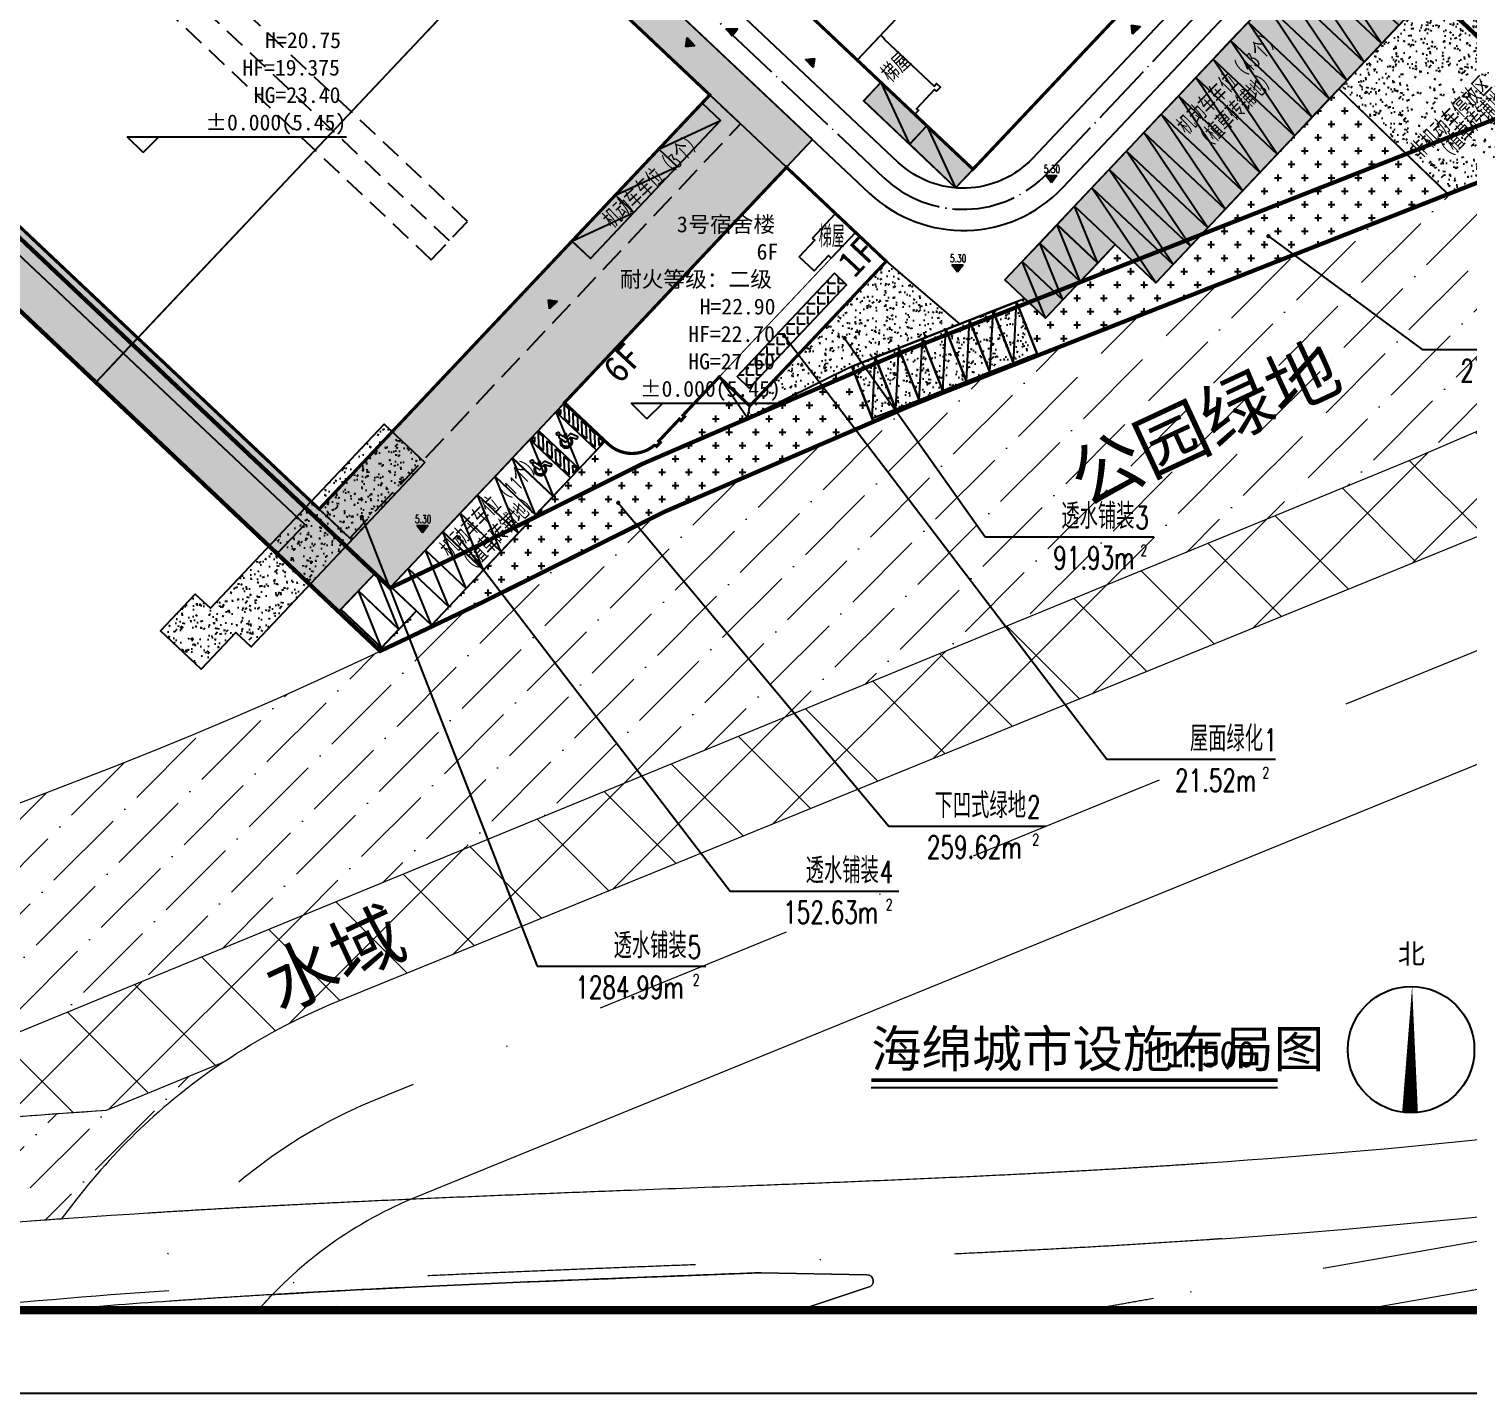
# Model space of a CAD drawing. Header units: millimetres. Extents: x 684779 to 686470, y 2544898 to 2545979.
# Drawn here: x 685313.5 to 685450.1, y 2545150.1 to 2545279.5 of the extents above; entities that cross this region are included whole.
import ezdxf

# ---------------------------------------------------------------- set-up
doc = ezdxf.new("R2010")
doc.units = ezdxf.units.MM
for name, pattern in [('$0$HIDDEN', [0.375, 0.25, -0.125]), ('DASH', [0.35, 0.25, -0.1]), ('DASHDOT', [25.4, 12.7, -6.35, 0, -6.35]), ('DASHED', [0.75, 0.5, -0.25]), ('DOTE', [2.42, 2, -0.2, 0.02, -0.2])]:
    doc.linetypes.add(name, pattern=pattern)
for name, color, linetype in [('00用地界线', 1, 'Continuous'), ('1绿地填充', 116, 'Continuous'), ('9', 9, 'Continuous'), ('A-DIM-SYMB', 3, 'Continuous'), ('DIM_ELEV', 3, 'Continuous'), ('DIM_LEAD', 3, 'Continuous'), ('DIM_SYMB', 3, 'Continuous'), ('k-绿地填充', 118, 'Continuous'), ('PLAN_道路', 40, 'Continuous'), ('PLAN_附属建筑', 160, 'Continuous'), ('PUB_DIM', 3, 'Continuous'), ('PUB_TEXT', 7, 'Continuous'), ('PUB_TITLE', 4, 'Continuous'), ('T1-图例$0$A-Car-Stnd', 155, 'Continuous'), ('T1-图例$0$A-Stnd', 7, 'Continuous'), ('建筑', 4, 'Continuous'), ('建筑物', 4, 'Continuous'), ('车位', 8, 'Continuous'), ('道路中心线', 1, 'DOTE')]:
    doc.layers.add(name, color=color, linetype=linetype)
for name, color, linetype, lineweight in [('JT-道路中线', 7, 'DASHDOT', 5), ('JT-道路名称-BZ', 7, 'Continuous', 5), ('JT-道路红线', 7, 'Continuous', 5), ('YD-G1-TC', 90, 'Continuous', 5)]:
    doc.layers.add(name, color=color, linetype=linetype, lineweight=lineweight)
doc.layers.add('YD-E1-TC', color=141, linetype='Continuous', lineweight=5, true_color=0xb3ecff)
doc.styles.add('_TCH_DIM', font='SIMPLEX', dxfattribs={"bigfont": 'GBCBIG'})
doc.styles.get("Standard").update_dxf_attribs({"font": ''})
doc.styles.add('图框', font='')
doc.styles.add('天正', font='simplex8.shx', dxfattribs={"width": 0.8, "bigfont": 'hztxt.shx'})
doc.styles.add('宋体', font='')
doc.styles.get('Standard').set_extended_font_data('SimSun')
doc.styles.get('图框').set_extended_font_data('SimSun')
doc.styles.get('宋体').set_extended_font_data('SimSun')
pattern_1 = [(50, (0, 0), (2.186216028, -0.1912690265), [0.2286, -2.5146]), (355, (0, 0), (-0.4229139117, 2.2926797146), [0.18288, -2.01168]), (100.451, (0.1822, -0.016), (1.76331002, 2.1014002538), [0.19428, -2.13708]), (46.1842, (0, 0.6096), (3.2529484907, -0.5045079352), [0.3429, -3.7719]), (96.6356, (0.271, 0.5676), (2.8488508136, 2.9691066707), [0.29142, -3.20562]), (351.184, (0, 0.6096), (2.8488552698, 2.9691014143), [0.27432, -3.01752]), (21, (0.3048, 0.4572), (1.819378558, -1.2271862222), [0.2286, -2.5146]), (326, (0.3048, 0.4572), (0.7416243402, 2.2102555935), [0.18288, -2.01168]), (71.4514, (0.4564, 0.355), (2.5609978892, 0.9830742926), [0.19428, -2.13708]), (37.5, (0, 0), (0.037063239, 1.01466046648), [0, -1.987296, 0, -2.04216, 0, -2.0193]), (7.5, (0, 0), (0.80183595012, 1.2021668978), [0, -1.164336, 0, -1.941576, 0, -0.76962]), (327.5, (-0.6797, 0), (1.627087142, -0.0687449279), [0, -0.762, 0, -2.37744, 0, -3.15468]), (317.5, (-0.9845, 0), (1.7775501766, 0.3051178924), [0, -0.9906, 0, -1.578864, 0, -2.24028])]
pattern_2 = [(0, (0, 0), (1.27, 1.27), [0.635, -1.905]), (90, (0.3175, -0.3175), (-1.27, 1.27), [0.635, -1.905])]

# ---------------------------------------------------------------- blocks, each defined once
blk = doc.blocks.new('JHRTYJF')
at = {"layer": '车位'}
blk.add_lwpolyline([(696832.77, 2573175.73), (696826.79, 2573175.8), (696826.81, 2573178.19), (696832.8, 2573178.12)], close=True, dxfattribs=at)
blk.add_lwpolyline([(696826.81, 2573178.19), (696832.77, 2573175.73)], dxfattribs=at)
blk = doc.blocks.new('111111')
at = {"layer": 'A-DIM-SYMB'}
h = blk.add_hatch(color=256, dxfattribs=at)
h.dxf.hatch_style = 1
h.paths.add_polyline_path([(691370.38, 2579484.49), (691370.93, 2579485.22), (691369.82, 2579485.22)])
for p, q in [((691369.82, 2579485.22), (691370.93, 2579485.22)), ((691370.38, 2579484.49), (691369.82, 2579485.22)), ((691370.93, 2579485.22), (691370.38, 2579484.49))]:
    blk.add_line(p, q, dxfattribs=at)
blk = doc.blocks.new('图框')
at = {"layer": 'PUB_TITLE', "color": 14}
blk.add_lwpolyline([(-2490, -114031), (123660, -114031), (123660, -24931), (-2490, -24931)], close=True, dxfattribs=at)
at = {"layer": 'PUB_TITLE', "color": 14, "const_width": 236}
blk.add_lwpolyline([(3409, -111671), (121299, -111671), (121299, -27291), (3409, -27291)], close=True, dxfattribs=at)
blk = doc.blocks.new('T1-图例$0$A$C6C161DE2')
at = {"layer": 'T1-图例$0$A-Car-Stnd'}
for points in [[(0, 5300), (0, 0), (2400, 0), (2400, 5300)], [(3600, 0), (2400, 0), (2400, 5300), (3600, 5300)], [(3450, 4033), (3450, 3472), (2550, 2572), (2550, 3133)], [(3450, 2911), (3450, 2350), (2550, 1450), (2550, 2011)]]:
    blk.add_lwpolyline(points, close=True, dxfattribs=at)
at = {"layer": 'T1-图例$0$A-Car-Stnd', "color": 1}
blk.add_lwpolyline([(2400, 5300), (0, 0)], dxfattribs=at)
at = {"layer": 'T1-图例$0$A-Car-Stnd'}
for points in [[(2550, 4817), (2550, 5150), (2883, 5150)], [(3444, 5150), (3450, 5150), (3450, 4595), (2550, 3695), (2550, 4256), (3444, 5150)], [(2883, 5150), (2550, 4817), (2550, 5150), (2883, 5150)], [(3450, 5107), (3450, 4636)], [(2550, 2793), (2550, 3133)], [(3450, 4033), (3450, 3693)], [(3450, 1227), (2550, 327), (2550, 888), (3450, 1788), (3450, 1227)], [(3450, 666), (3450, 150), (2934, 150), (3450, 666)]]:
    blk.add_lwpolyline(points, dxfattribs=at)
at = {"layer": 'T1-图例$0$A-Car-Stnd', "color": 1}
for points in [[(572, 2693), (609, 2827), (679, 2931), (752, 3001), (853, 3056), (827, 3173), (685, 3112), (563, 2987), (487, 2874), (444, 2691), (444, 2534), (496, 2376), (569, 2260), (700, 2135), (868, 2054), (1124, 2042), (1356, 2129), (1456, 2243), (1532, 2330), (1581, 2443), (1599, 2553), (1610, 2620), (1480, 2617), (1471, 2519), (1442, 2440), (1389, 2350), (1320, 2272), (1201, 2205), (1073, 2170), (932, 2182), (795, 2240), (714, 2292), (641, 2379), (589, 2473), (569, 2580)], [(971, 2668), (1029, 2644), (1637, 2644), (1912, 2124), (1953, 2086), (2011, 2080), (2084, 2115), (2113, 2164), (2110, 2225), (1889, 2812), (1854, 2861), (1819, 2882), (1242, 2879), (1218, 3060), (1535, 3066), (1570, 3109), (1555, 3156), (1544, 3176), (1532, 3197), (1186, 3197), (1137, 3430), (1102, 3482), (1041, 3520), (980, 3523), (892, 3497), (846, 3450), (834, 3415), (834, 3354), (945, 2711)]]:
    blk.add_lwpolyline(points, close=True, dxfattribs=at)
blk.add_circle((1038, 3709), 158, dxfattribs=at)
blk = doc.blocks.new('43TGTRHFD')
at = {"layer": '车位'}
blk.add_lwpolyline([(685418.35, 2545245.02), (685420.75, 2545245.02), (685420.75, 2545239.72), (685418.35, 2545239.72)], close=True, dxfattribs=at)
blk.add_lwpolyline([(685418.35, 2545239.72), (685420.75, 2545245.02)], dxfattribs=at)
blk = doc.blocks.new('45TGHHSAAAA')
at = {"layer": '车位'}
blk.add_lwpolyline([(685411.33, 2545247.39), (685413.73, 2545247.39), (685413.73, 2545236.79), (685411.33, 2545236.79)], close=True, dxfattribs=at)
blk.add_lwpolyline([(685411.33, 2545236.79), (685413.73, 2545247.39)], dxfattribs=at)

msp = doc.modelspace()

# ---------------------------------------------------------------- hatches: boundary and pattern name
at = {"linetype": 'Continuous'}
h = msp.add_hatch(dxfattribs=at)
h.set_pattern_fill('CROSS', color=3, scale=0.8)
h.set_pattern_definition(pattern_2)
edge = h.paths.add_edge_path()
edge.add_line((685339.698, 2545232.531), (685268.405, 2545299.772))
edge.add_line((685268.405, 2545299.772), (685312.656, 2545346.69))
edge.add_line((685312.656, 2545346.69), (685313.975, 2545345.436))
edge.add_line((685313.975, 2545345.436), (685347.056, 2545380.235))
edge.add_line((685347.056, 2545380.235), (685349.244, 2545378.171))
edge.add_arc((685350.617, 2545379.626), 2, 226.67571, 316.44979)
edge.add_line((685352.066, 2545378.248), (685352.505, 2545378.712))
edge.add_line((685352.505, 2545378.712), (685346.228, 2545384.444))
edge.add_line((685346.228, 2545384.444), (685345.141, 2545385.477))
edge.add_line((685345.141, 2545385.477), (685263.246, 2545299.329))
edge.add_line((685263.246, 2545299.329), (685266.814, 2545296.149))
edge.add_line((685266.814, 2545296.149), (685337.085, 2545229.761))
edge.add_line((685337.085, 2545229.761), (685337.302, 2545229.991))
edge.add_line((685337.302, 2545229.991), (685339.698, 2545232.531))
h = msp.add_hatch(dxfattribs=at)
h.set_pattern_fill('AR-CONC', color=2, scale=1.2)
h.set_pattern_definition(pattern_1)
edge = h.paths.add_edge_path()
edge.add_line((685306.828, 2545340.511), (685312.656, 2545346.69))
edge.add_line((685312.656, 2545346.69), (685315.579, 2545343.911))
edge.add_line((685315.579, 2545343.911), (685315.715, 2545343.782))
edge.add_line((685315.715, 2545343.782), (685348.786, 2545378.571))
edge.add_line((685348.786, 2545378.571), (685348.801, 2545378.589))
edge.add_line((685348.801, 2545378.589), (685348.848, 2545378.544))
edge.add_line((685348.848, 2545378.544), (685348.832, 2545378.527))
edge.add_line((685348.832, 2545378.527), (685343.245, 2545372.65))
edge.add_line((685343.245, 2545372.65), (685321.456, 2545349.548))
edge.add_arc((685330.913, 2545340.629), 13, 136.67462, 226.67571)
edge.add_line((685321.994, 2545331.171), (685387.874, 2545269.036))
edge.add_line((685387.874, 2545269.036), (685385.396, 2545266.409))
edge.add_line((685385.396, 2545266.409), (685378.121, 2545273.27))
edge.add_line((685378.121, 2545273.27), (685371.434, 2545279.577))
edge.add_line((685371.434, 2545279.577), (685373.081, 2545281.323))
edge.add_line((685373.081, 2545281.323), (685320.702, 2545330.724))
edge.add_line((685320.702, 2545330.724), (685319.058, 2545328.977))
edge.add_line((685319.058, 2545328.977), (685309.738, 2545337.766))
edge.add_line((685309.738, 2545337.766), (685272.687, 2545298.482))
edge.add_line((685272.687, 2545298.482), (685341.07, 2545233.986))
edge.add_line((685341.07, 2545233.986), (685365.05, 2545259.411))
edge.add_line((685365.05, 2545259.411), (685377.4, 2545272.506))
edge.add_line((685377.4, 2545272.506), (685378.121, 2545273.27))
edge.add_line((685378.121, 2545273.27), (685385.396, 2545266.409))
edge.add_line((685385.396, 2545266.409), (685364.332, 2545244.076))
edge.add_line((685364.332, 2545244.076), (685347.865, 2545226.616))
edge.add_line((685347.865, 2545226.616), (685346.432, 2545227.974))
edge.add_line((685346.432, 2545227.974), (685343.135, 2545224.485))
edge.add_line((685343.135, 2545224.485), (685342.916, 2545224.252))
edge.add_line((685342.916, 2545224.252), (685337.085, 2545229.761))
edge.add_line((685337.085, 2545229.761), (685339.698, 2545232.531))
edge.add_line((685339.698, 2545232.531), (685268.405, 2545299.772))
edge.add_line((685268.405, 2545299.772), (685269.788, 2545301.238))
edge.add_line((685269.788, 2545301.238), (685306.828, 2545340.511))
h = msp.add_hatch(dxfattribs=at)
h.set_pattern_fill('AR-CONC', color=2, scale=1.2)
h.set_pattern_definition(pattern_1)
h.paths.add_polyline_path([(685401.44, 2545264.473), (685392.711, 2545272.707), (685394.357, 2545274.453), (685403.087, 2545266.219)])
h.paths.add_polyline_path([(685383.981, 2545280.94), (685385.627, 2545282.686), (685324.519, 2545340.321), (685322.872, 2545338.575)])
h.paths.add_polyline_path([(685371.434, 2545279.577), (685373.081, 2545281.323), (685320.702, 2545330.724), (685319.056, 2545328.978)])
h = msp.add_hatch(dxfattribs=at)
h.set_pattern_fill('AR-CONC', color=2, scale=1.2)
h.set_pattern_definition([(50, (0, 0), (2.186216028, -0.1912690265), [0.2286, -2.5146]), (355, (0, 0), (-0.4229139117, 2.2926797146), [0.18288, -2.01168]), (100.451, (0.1822, -0.016), (1.76331002, 2.1014002538), [0.19428, -2.13708]), (46.1842, (0, 0.6096), (3.2529484907, -0.5045079352), [0.3429, -3.7719]), (96.6356, (0.271, 0.5676), (2.8488508136, 2.9691066707), [0.29142, -3.20562]), (351.184, (0, 0.6096), (2.8488552698, 2.9691014143), [0.27432, -3.01752]), (21, (0.3048, 0.4572), (1.819378558, -1.2271862222), [0.2286, -2.5146]), (326, (0.3048, 0.4572), (0.7416243402, 2.2102555935), [0.18288, -2.01168]), (71.4514, (0.4564, 0.355), (2.5609978892, 0.9830742926), [0.19428, -2.13708]), (37.5, (0, 0), (0.037063239, 1.01466046648), [0, -1.987296, 0, -2.04216, 0, -2.0193]), (7.5, (0, 0), (0.80183595012, 1.2021668978), [0, -1.164336, 0, -1.941576, 0, -0.76962]), (327.5, (-0.6797, 0), (1.627087142, -0.0687449279), [0, -0.762, 0, -2.37744, 0, -3.15468]), (317.5, (-0.9845, 0), (1.7775501766, 0.3051178924), [0, -0.9906, 0, -1.578864, 0, -2.24028])])
h.paths.add_polyline_path([(685446.762, 2545283.378), (685421.238, 2545256.316), (685420.415, 2545255.443), (685416.559, 2545259.079), (685409.972, 2545252.095), (685406.117, 2545255.732), (685439.051, 2545290.651)])
h = msp.add_hatch(dxfattribs=at)
h.set_pattern_fill('AR-CONC', color=2, scale=1.2)
h.set_pattern_definition(pattern_1)
h.paths.add_polyline_path([(685446.762, 2545283.378), (685449.884, 2545286.688), (685466.451, 2545271.064), (685448.139, 2545263.866), (685437.78, 2545273.855)])
h = msp.add_hatch(dxfattribs=at)
h.set_pattern_fill('CROSS', color=3, scale=0.8)
h.set_pattern_definition(pattern_2)
h.paths.add_polyline_path([(685409.229, 2545248.558), (685448.146, 2545263.859), (685437.78, 2545273.855), (685420.415, 2545255.443), (685416.559, 2545259.079), (685409.972, 2545252.095), (685408.008, 2545253.948), (685407.224, 2545253.657)])
h = msp.add_hatch(dxfattribs=at)
h.set_pattern_fill('AR-CONC', color=2, scale=1.2)
h.set_pattern_definition(pattern_1)
h.paths.add_polyline_path([(685401.847, 2545251.543), (685391.589, 2545247.51), (685381.692, 2545242.616), (685381.92, 2545243.777), (685394.853, 2545257.49)])
h = msp.add_hatch(dxfattribs=at)
h.set_pattern_fill('AR-CONC', color=2, scale=1.2)
h.set_pattern_definition(pattern_1)
h.paths.add_polyline_path([(685407.224, 2545253.657), (685391.589, 2545247.51), (685393.637, 2545242.301), (685409.228, 2545248.558)])
h = msp.add_hatch(dxfattribs=at)
h.set_pattern_fill('CROSS', color=3, scale=0.8)
h.set_pattern_definition(pattern_2)
edge = h.paths.add_edge_path()
edge.add_arc((685370.634, 2545243.041), 4.771, 226.74987, 297.40494)
edge.add_line((685372.83, 2545238.806), (685373.121, 2545238.528))
edge.add_line((685373.121, 2545238.528), (685374.84, 2545240.351))
edge.add_line((685374.84, 2545240.351), (685374.694, 2545240.488))
edge.add_line((685374.694, 2545240.488), (685375.278, 2545241.106))
edge.add_line((685375.278, 2545241.106), (685375.423, 2545240.969))
edge.add_line((685375.423, 2545240.969), (685377.138, 2545242.788))
edge.add_line((685377.138, 2545242.788), (685376.993, 2545242.925))
edge.add_line((685376.993, 2545242.925), (685379.051, 2545245.107))
edge.add_line((685379.051, 2545245.107), (685381.692, 2545242.616))
edge.add_line((685381.692, 2545242.616), (685391.589, 2545247.51))
edge.add_line((685391.589, 2545247.51), (685393.646, 2545242.277))
edge.add_line((685393.646, 2545242.277), (685373.842, 2545233.743))
edge.add_line((685373.842, 2545233.743), (685356.666, 2545225.206))
edge.add_line((685356.666, 2545225.206), (685351.777, 2545222.862))
edge.add_line((685351.777, 2545222.862), (685351.721, 2545222.979))
edge.add_line((685351.721, 2545222.979), (685367.364, 2545239.566))
h = msp.add_hatch(dxfattribs=at)
h.set_pattern_fill('AR-CONC', color=2, scale=1.2)
h.set_pattern_definition(pattern_1)
h.paths.add_polyline_path([(685351.074, 2545238.397), (685334.607, 2545220.937), (685333.171, 2545222.292), (685329.874, 2545218.803), (685326.022, 2545222.442), (685329.318, 2545225.931), (685330.753, 2545224.576), (685347.218, 2545242.033)])
h = msp.add_hatch(dxfattribs=at)
h.set_pattern_fill('CROSS', color=3, scale=0.8)
h.set_pattern_definition(pattern_2)
h.paths.add_polyline_path([(685343.135, 2545224.485), (685342.916, 2545224.252), (685346.858, 2545220.528), (685351.777, 2545222.862), (685351.721, 2545222.979), (685350.284, 2545224.334), (685346.988, 2545220.845)])
at = {"layer": 'PUB_DIM', "linetype": 'Continuous'}
h = msp.add_hatch(dxfattribs=at)
h.set_pattern_fill('ANGLE', color=8, scale=0.27648)
h.set_pattern_definition([(0, (0, 0), (0, 0.9656064), [0.7022592, -0.2633472]), (90, (0, 0), (-0.9656064, 1e-16), [0.7022592, -0.2633472])])
h.paths.add_polyline_path([(685380.706, 2545246.571), (685389.935, 2545256.355), (685391.099, 2545255.257), (685381.87, 2545245.473)])
at = {"layer": 'YD-E1-TC'}
h = msp.add_hatch(dxfattribs=at)
h.set_pattern_fill('ANSI37', color=256, scale=2)
edge = h.paths.add_edge_path()
edge.add_line((685477.23, 2545242.095), (685479.384, 2545253.609))
edge.add_line((685479.384, 2545253.609), (685444.435, 2545238.559))
edge.add_line((685444.435, 2545238.559), (685287.94, 2545174.241))
edge.add_ellipse((685388.334, 2544161.955), major_axis=(-1017.253, 0), ratio=1, start_angle=273.801959, end_angle=275.663852, ccw=False)
edge.add_line((685320.882, 2545176.969), (685331.97, 2545181.525))
edge.add_ellipse((685365.439, 2545131.728), major_axis=(-60, 0), ratio=1, start_angle=292.17899, end_angle=303.90547, ccw=False)
edge.add_line((685342.789, 2545187.288), (685477.23, 2545242.095))
at = {"layer": 'YD-G1-TC'}
h = msp.add_hatch(dxfattribs=at)
h.set_pattern_fill('ANSI36', color=251, scale=2)
h.set_pattern_definition([(45, (0, 0), (1.6837980227, 6.1739260832), [7.9375, -1.5875, 0, -1.5875])])
h.paths.add_polyline_path([(685247.254, 2545183.537), (685247.254, 2545159.309), (685247.491, 2545159.342), (685248.083, 2545159.423), (685248.663, 2545159.502), (685249.243, 2545159.581), (685249.823, 2545159.659), (685250.403, 2545159.738), (685250.899, 2545159.805), (685251.395, 2545159.871), (685251.89, 2545159.938), (685252.386, 2545160.004), (685252.913, 2545160.075), (685253.44, 2545160.145), (685253.967, 2545160.215), (685254.495, 2545160.284), (685254.965, 2545160.347), (685256.108, 2545160.497), (685257.836, 2545160.722), (685259.33, 2545160.915), (685260.584, 2545161.075), (685261.793, 2545161.228), (685262.997, 2545161.379), (685264.236, 2545161.534), (685265.151, 2545161.647), (685265.68, 2545161.712), (685266.823, 2545161.851), (685268.155, 2545162.012), (685271.551, 2545162.414), (685274.886, 2545162.798), (685278.223, 2545163.171), (685281.561, 2545163.532), (685284.9, 2545163.882), (685288.24, 2545164.222), (685291.581, 2545164.55), (685294.923, 2545164.867), (685298.267, 2545165.172), (685301.611, 2545165.467), (685304.956, 2545165.75), (685308.303, 2545166.023), (685311.65, 2545166.284), (685314.996, 2545166.534), (685315.021, 2545166.536), (685315.046, 2545166.537), (685315.071, 2545166.539), (685315.096, 2545166.541), (685315.121, 2545166.543), (685315.146, 2545166.545), (685315.17, 2545166.547), (685315.195, 2545166.548), (685315.22, 2545166.55), (685315.245, 2545166.552), (685315.27, 2545166.554), (685315.295, 2545166.556), (685315.32, 2545166.557), (685315.345, 2545166.559), (685315.369, 2545166.561), (685315.394, 2545166.563), (685315.419, 2545166.565), (685315.444, 2545166.566), (685315.469, 2545166.568), (685315.494, 2545166.57), (685315.519, 2545166.572), (685315.544, 2545166.574), (685315.568, 2545166.575), (685315.593, 2545166.577), (685315.618, 2545166.579), (685315.643, 2545166.581), (685315.668, 2545166.583), (685315.693, 2545166.584), (685315.718, 2545166.586), (685315.743, 2545166.588), (685315.767, 2545166.59), (685315.792, 2545166.592), (685315.817, 2545166.593), (685315.842, 2545166.595), (685315.867, 2545166.597), (685315.892, 2545166.599), (685315.917, 2545166.601), (685315.942, 2545166.602), (685315.966, 2545166.604), (685315.991, 2545166.606), (685316.016, 2545166.608), (685316.041, 2545166.61), (685316.066, 2545166.611), (685316.091, 2545166.613), (685316.116, 2545166.615), (685316.141, 2545166.617), (685316.165, 2545166.619), (685316.19, 2545166.62), (685316.215, 2545166.622), (685316.24, 2545166.624), (685316.265, 2545166.626), (685316.29, 2545166.627), (685316.315, 2545166.629), (685316.34, 2545166.631), (685316.364, 2545166.633), (685316.389, 2545166.635), (685316.414, 2545166.636), (685316.439, 2545166.638), (685316.464, 2545166.64), (685316.489, 2545166.642), (685316.514, 2545166.643), (685316.539, 2545166.645), (685316.563, 2545166.647), (685316.588, 2545166.649), (685318.08, 2545168.566), (685318.264, 2545168.801), (685318.448, 2545169.035), (685318.634, 2545169.268), (685318.821, 2545169.5), (685319.009, 2545169.731), (685319.199, 2545169.962), (685319.389, 2545170.191), (685319.581, 2545170.419), (685319.774, 2545170.646), (685319.968, 2545170.873), (685320.163, 2545171.098), (685320.359, 2545171.323), (685320.556, 2545171.546), (685320.754, 2545171.769), (685320.954, 2545171.99), (685321.155, 2545172.211), (685321.356, 2545172.43), (685321.559, 2545172.649), (685321.763, 2545172.866), (685321.968, 2545173.083), (685322.174, 2545173.298), (685322.381, 2545173.512), (685322.589, 2545173.726), (685322.798, 2545173.938), (685323.008, 2545174.149), (685323.219, 2545174.36), (685323.432, 2545174.569), (685323.645, 2545174.777), (685323.86, 2545174.984), (685324.075, 2545175.19), (685324.291, 2545175.395), (685324.509, 2545175.599), (685324.727, 2545175.802), (685324.947, 2545176.004), (685325.167, 2545176.204), (685325.389, 2545176.404), (685325.611, 2545176.602), (685325.834, 2545176.799), (685326.059, 2545176.996), (685326.284, 2545177.191), (685326.511, 2545177.385), (685326.738, 2545177.578), (685326.966, 2545177.769), (685327.195, 2545177.96), (685327.425, 2545178.149), (685327.657, 2545178.337), (685327.889, 2545178.525), (685328.121, 2545178.711), (685328.355, 2545178.895), (685328.59, 2545179.079), (685328.826, 2545179.261), (685329.062, 2545179.443), (685329.3, 2545179.623), (685329.538, 2545179.802), (685329.778, 2545179.98), (685330.018, 2545180.156), (685330.259, 2545180.332), (685330.501, 2545180.506), (685330.743, 2545180.679), (685330.987, 2545180.85), (685331.231, 2545181.021), (685331.477, 2545181.19), (685331.723, 2545181.358), (685331.97, 2545181.525), (685320.882, 2545176.969), (685317.584, 2545176.744), (685314.287, 2545176.509), (685310.991, 2545176.263), (685307.695, 2545176.006), (685304.4, 2545175.739), (685301.106, 2545175.461), (685297.813, 2545175.172), (685294.521, 2545174.872), (685291.23, 2545174.562), (685287.94, 2545174.241), (685444.435, 2545238.559), (685479.384, 2545253.609), (685480.217, 2545258.059), (685466.457, 2545271.058), (685397.746, 2545244.043), (685373.841, 2545233.744), (685356.666, 2545225.205), (685354.394, 2545224.112), (685349.976, 2545222.001), (685345.588, 2545219.927), (685341.282, 2545217.927), (685337.112, 2545216.038), (685333.11, 2545214.281), (685329.219, 2545212.632), (685325.365, 2545211.051), (685321.47, 2545209.502), (685317.461, 2545207.946), (685313.261, 2545206.347), (685308.795, 2545204.665), (685277.018, 2545192.757), (685272.07, 2545190.905), (685267.629, 2545189.244), (685263.847, 2545187.833), (685260.883, 2545186.733)])

# ---------------------------------------------------------------- linework, layer by layer
at = {"color": 1, "linetype": 'DOTE', "ltscale": 3, "const_width": 0.4}
msp.add_lwpolyline([(685466.457, 2545271.058), (685345.141, 2545385.477), (685263.246, 2545299.329), (685266.814, 2545296.149), (685346.858, 2545220.528), (685349.976, 2545222.002), (685354.394, 2545224.113), (685356.666, 2545225.206), (685373.841, 2545233.744), (685397.746, 2545244.044)], close=True, dxfattribs=at)
for points in [[(685319.887, 2545246.009), (685266.814, 2545296.149), (685263.246, 2545299.329), (685345.141, 2545385.477), (685417.675, 2545317.104), (685399.743, 2545298.097), (685383.491, 2545313.429)], [(685323.859, 2545250.22), (685272.687, 2545298.482), (685309.738, 2545337.766), (685360.915, 2545289.499)], [(685446.762, 2545283.378), (685449.884, 2545286.688), (685466.451, 2545271.064), (685448.139, 2545263.866), (685437.78, 2545273.855)], [(685397.075, 2545268.59), (685392.71, 2545272.707), (685394.357, 2545274.453), (685398.722, 2545270.336)], [(685379.146, 2545270.859), (685375.029, 2545266.494), (685373.283, 2545268.141), (685377.4, 2545272.506)], [(685401.44, 2545264.473), (685397.075, 2545268.59), (685398.722, 2545270.336), (685403.087, 2545266.219)], [(685375.029, 2545266.494), (685370.913, 2545262.129), (685369.167, 2545263.776), (685373.283, 2545268.141)], [(685370.913, 2545262.129), (685366.796, 2545257.764), (685365.05, 2545259.411), (685369.167, 2545263.776)], [(685407.224, 2545253.657), (685404.99, 2545252.779), (685406.929, 2545247.846), (685409.163, 2545248.725), (685407.224, 2545253.657)], [(685402.757, 2545251.901), (685400.523, 2545251.023), (685402.462, 2545246.09), (685404.696, 2545246.968), (685402.757, 2545251.901)], [(685404.99, 2545252.779), (685402.757, 2545251.901), (685404.696, 2545246.968), (685406.929, 2545247.846), (685404.99, 2545252.779)], [(685400.523, 2545251.023), (685398.289, 2545250.145), (685400.229, 2545245.212), (685402.462, 2545246.09), (685400.523, 2545251.023)], [(685396.056, 2545249.267), (685393.822, 2545248.389), (685395.761, 2545243.456), (685397.995, 2545244.334), (685396.056, 2545249.267)], [(685398.289, 2545250.145), (685396.056, 2545249.267), (685397.995, 2545244.334), (685400.229, 2545245.212), (685398.289, 2545250.145)], [(685319.887, 2545246.009), (685322.487, 2545248.765), (685339.698, 2545232.531), (685337.085, 2545229.761)], [(685361.862, 2545241.457), (685365.718, 2545237.82), (685367.364, 2545239.566), (685363.509, 2545243.203)], [(685361.039, 2545240.584), (685364.894, 2545236.947), (685363.248, 2545235.201), (685359.392, 2545238.838)], [(685359.392, 2545238.838), (685357.745, 2545237.092), (685361.601, 2545233.455), (685363.248, 2545235.201), (685359.392, 2545238.838)], [(685357.745, 2545237.092), (685356.099, 2545235.346), (685359.954, 2545231.709), (685361.601, 2545233.455), (685357.745, 2545237.092)], [(685356.099, 2545235.346), (685354.452, 2545233.6), (685358.307, 2545229.963), (685359.954, 2545231.709), (685356.099, 2545235.346)], [(685354.452, 2545233.6), (685352.805, 2545231.854), (685356.661, 2545228.217), (685358.307, 2545229.963), (685354.452, 2545233.6)], [(685352.805, 2545231.854), (685351.158, 2545230.108), (685355.014, 2545226.471), (685356.661, 2545228.217), (685352.805, 2545231.854)], [(685351.158, 2545230.108), (685349.512, 2545228.362), (685353.367, 2545224.725), (685355.014, 2545226.471), (685351.158, 2545230.108)], [(685346.432, 2545227.974), (685344.784, 2545226.229), (685348.636, 2545222.59), (685350.284, 2545224.334), (685346.432, 2545227.974)], [(685349.512, 2545228.362), (685347.865, 2545226.616), (685351.721, 2545222.979), (685353.367, 2545224.725), (685349.512, 2545228.362)], [(685344.784, 2545226.229), (685343.135, 2545224.485), (685346.988, 2545220.845), (685348.636, 2545222.59), (685344.784, 2545226.229)]]:
    msp.add_lwpolyline(points, close=True)
for points in [[(685322.487, 2545248.765), (685319.887, 2545246.009), (685266.814, 2545296.149), (685263.246, 2545299.329), (685345.141, 2545385.477), (685352.505, 2545378.712), (685352.066, 2545378.248, -0.4130591), (685349.244, 2545378.171), (685347.056, 2545380.235), (685313.975, 2545345.436), (685312.656, 2545346.69), (685268.405, 2545299.772), (685322.487, 2545248.765)], [(685322.487, 2545248.765), (685323.859, 2545250.22), (685272.687, 2545298.482), (685309.738, 2545337.766), (685360.915, 2545289.499), (685363.393, 2545292.125), (685321.994, 2545331.171, -0.4142192), (685321.456, 2545349.548), (685348.848, 2545378.544), (685347.056, 2545380.235), (685347.056, 2545380.235), (685313.975, 2545345.436), (685312.656, 2545346.69), (685268.405, 2545299.772), (685322.487, 2545248.765)]]:
    msp.add_lwpolyline(points, format="xyb", close=True)
at = {"color": 2, "linetype": '$0$HIDDEN', "ltscale": 8}
msp.add_lwpolyline([(685299.112, 2545314.111), (685295.681, 2545310.474), (685351.697, 2545257.642), (685355.128, 2545261.279)], close=True, dxfattribs=at)
msp.add_lwpolyline([(685297.396, 2545312.292), (685353.412, 2545259.461)], dxfattribs=at)
for points in [[(685272.687, 2545298.482), (685343.98, 2545231.242)], [(685411.057, 2545260.97), (685412.704, 2545262.715), (685416.559, 2545259.079), (685414.913, 2545257.333), (685411.057, 2545260.97)], [(685409.41, 2545259.224), (685411.057, 2545260.97), (685414.913, 2545257.333), (685413.266, 2545255.587), (685409.41, 2545259.224)], [(685407.764, 2545257.478), (685409.41, 2545259.224), (685413.266, 2545255.587), (685411.619, 2545253.841), (685407.764, 2545257.478)], [(685406.117, 2545255.732), (685407.764, 2545257.478), (685411.619, 2545253.841), (685409.972, 2545252.095), (685406.117, 2545255.732)]]:
    msp.add_lwpolyline(points)
at = {"layer": '00用地界线', "color": 6, "linetype": 'DASHED', "ltscale": 5, "const_width": 0.4}
msp.add_lwpolyline([(685457.293, 2545272.828), (685345.333, 2545378.422), (685270.421, 2545299.62), (685347.809, 2545226.508), (685347.83, 2545226.518), (685352.232, 2545228.622), (685354.469, 2545229.698), (685371.737, 2545238.282), (685395.842, 2545248.668)], close=True, dxfattribs=at)
at = {"layer": '1绿地填充', "linetype": 'Continuous'}
msp.add_line((685348.314, 2545221.216), (685348.314, 2545221.216), dxfattribs=at)
for points in [[(685339.698, 2545232.531), (685268.405, 2545299.772), (685312.656, 2545346.69), (685313.975, 2545345.436), (685347.056, 2545380.235), (685347.056, 2545380.235), (685349.244, 2545378.171, 0.4130591), (685352.066, 2545378.248), (685352.505, 2545378.712), (685346.228, 2545384.444), (685345.141, 2545385.477), (685263.246, 2545299.329), (685263.246, 2545299.329), (685266.814, 2545296.149), (685337.085, 2545229.761), (685337.302, 2545229.991), (685337.302, 2545229.991), (685337.302, 2545229.991)], [(685391.589, 2545247.51), (685381.692, 2545242.616), (685379.01, 2545246.521), (685375.579, 2545242.884), (685375.725, 2545242.746), (685375.382, 2545242.383), (685375.236, 2545242.52), (685373.281, 2545240.447), (685373.426, 2545240.309), (685373.083, 2545239.946), (685372.929, 2545240.093, -0.4179425), (685368.188, 2545240.439), (685351.721, 2545222.979), (685351.777, 2545222.862), (685373.841, 2545233.744), (685393.646, 2545242.277)]]:
    msp.add_lwpolyline(points, format="xyb", close=True, dxfattribs=at)
for points in [[(685409.229, 2545248.558), (685448.146, 2545263.859), (685437.78, 2545273.855), (685420.415, 2545255.443), (685416.559, 2545259.079), (685409.972, 2545252.095), (685408.008, 2545253.948), (685407.224, 2545253.657)], [(685380.706, 2545246.571), (685389.935, 2545256.355), (685391.099, 2545255.257), (685381.87, 2545245.473)], [(685343.135, 2545224.485), (685342.916, 2545224.252), (685346.858, 2545220.528), (685351.777, 2545222.862), (685351.721, 2545222.979), (685350.284, 2545224.334), (685346.988, 2545220.845)]]:
    msp.add_lwpolyline(points, close=True, dxfattribs=at)
msp.add_lwpolyline([(685407.263, 2545253.157), (685406.669, 2545252.924)], dxfattribs=at)
at = {"layer": '9', "ltscale": 2.5}
msp.add_lwpolyline([(685369.15, 2545298.227), (685319.887, 2545246.009), (685346.858, 2545220.528), (685373.861, 2545233.754), (685397.746, 2545244.044), (685466.457, 2545271.058), (685417.675, 2545317.104), (685412.853, 2545311.992), (685399.743, 2545298.097), (685383.491, 2545313.429), (685369.15, 2545298.227)], dxfattribs=at)
at = {"layer": 'DIM_ELEV'}
for p, q in [((685324.369, 2545267.812), (685322.869, 2545269.312)), ((685322.869, 2545269.312), (685343.654, 2545269.312)), ((685324.369, 2545267.812), (685325.869, 2545269.312)), ((685372.156, 2545242.547), (685370.656, 2545244.047)), ((685370.656, 2545244.047), (685384.869, 2545244.047)), ((685372.156, 2545242.547), (685373.656, 2545244.047))]:
    msp.add_line(p, q, dxfattribs=at)
at = {"layer": 'DIM_LEAD'}
for p, q in [((685431.11, 2545259.875), (685445.69, 2545249.112)), ((685385.166, 2545250.415), (685415.78, 2545210.265)), ((685385.166, 2545250.415), (685415.78, 2545210.265)), ((685390.912, 2545250.203), (685404.226, 2545231.363)), ((685390.912, 2545250.203), (685404.226, 2545231.363)), ((685445.69, 2545249.112), (685460.563, 2545249.112)), ((685369.432, 2545234.586), (685395.089, 2545203.922)), ((685345.109, 2545233.252), (685361.753, 2545190.624)), ((685345.109, 2545233.252), (685361.753, 2545190.624)), ((685354.309, 2545231.29), (685380.048, 2545197.751)), ((685354.309, 2545231.29), (685380.048, 2545197.751)), ((685404.226, 2545231.363), (685420.23, 2545231.363)), ((685415.78, 2545210.265), (685431.784, 2545210.265)), ((685395.089, 2545203.922), (685409.962, 2545203.922)), ((685380.048, 2545197.751), (685396.052, 2545197.751)), ((685361.753, 2545190.624), (685377.757, 2545190.624))]:
    msp.add_line(p, q, dxfattribs=at)
at = {"layer": 'DIM_LEAD', "const_width": 0.2}
for points in [[(685431.03, 2545259.935, 1), (685431.191, 2545259.816, 1)], [(685385.106, 2545250.495, 1), (685385.227, 2545250.336, 1)], [(685385.106, 2545250.495, 1), (685385.227, 2545250.336, 1)], [(685390.854, 2545250.285, 1), (685390.969, 2545250.121, 1)], [(685390.854, 2545250.285, 1), (685390.969, 2545250.121, 1)], [(685369.368, 2545234.663, 1), (685369.496, 2545234.51, 1)], [(685345.073, 2545233.345, 1), (685345.146, 2545233.159, 1)], [(685345.073, 2545233.345, 1), (685345.146, 2545233.159, 1)], [(685354.248, 2545231.369, 1), (685354.37, 2545231.21, 1)], [(685354.248, 2545231.369, 1), (685354.37, 2545231.21, 1)]]:
    msp.add_lwpolyline(points, format="xyb", close=True, dxfattribs=at)
at = {"layer": 'DIM_SYMB'}
msp.add_lwpolyline([(685444.541, 2545176.712, 1.5, 0, 0), (685444.74, 2545188.711, 0, 0, 0)], format="xyseb", dxfattribs=at)
at = {"layer": 'DIM_SYMB', "linetype": 'Continuous', "const_width": 0.35}
msp.add_lwpolyline([(685393.43, 2545179.82), (685431.982, 2545179.82)], dxfattribs=at)
at = {"layer": 'DIM_SYMB', "linetype": 'Continuous'}
msp.add_lwpolyline([(685393.43, 2545179.12), (685431.982, 2545179.12)], dxfattribs=at)
at = {"layer": 'DIM_SYMB'}
msp.add_circle((685444.641, 2545182.712), 6, dxfattribs=at)
at = {"layer": 'JT-道路中线', "color": 1, "ltscale": 1.5, "flags": 128}
msp.add_lwpolyline([(685561.564, 2545267.52), (685494.857, 2545238.5, -0.0058133), (685493.571, 2545237.958), (685346.564, 2545178.028, 0.131401), (685325.973, 2545162.427), (685322.524, 2545157.992)], format="xyb", dxfattribs=at)
at = {"layer": 'JT-道路中线', "color": 1, "ltscale": 2, "flags": 128}
msp.add_lwpolyline([(685561.564, 2545184.02), (685420.197, 2545159.105)], dxfattribs=at)
for points in [[(685426.693, 2545164.776, 0.0190382), (685487.237, 2545171.351)], [(685426.693, 2545164.776, -0.0001578), (685426.189, 2545164.74, -0.0003047), (685425.196, 2545164.672, -0.0011625), (685421.205, 2545164.409, -0.0010625), (685417.213, 2545164.163, -0.0009625), (685413.219, 2545163.933, -0.0008625), (685409.225, 2545163.718, -0.0007625), (685405.23, 2545163.517, -0.0006625), (685401.235, 2545163.326, -0.0005625), (685397.239, 2545163.145, -0.0004625), (685393.242, 2545162.973, -0.0003625), (685389.246, 2545162.807, -0.0002625), (685385.249, 2545162.646, -0.0001625), (685381.252, 2545162.488, -0.0000625), (685377.255, 2545162.332), (685376.755, 2545162.313)], [(685376.755, 2545162.313), (685376.256, 2545162.294, 0.0000625), (685372.259, 2545162.138, 0.0001625), (685368.262, 2545161.98, 0.0002625), (685364.265, 2545161.819, 0.0003625), (685360.269, 2545161.653, 0.0004625), (685356.272, 2545161.481, 0.0005625), (685352.276, 2545161.3, 0.0006625), (685348.281, 2545161.109, 0.0007625), (685344.286, 2545160.907, 0.0008625), (685340.292, 2545160.693, 0.0009625), (685336.298, 2545160.463, 0.0010625), (685332.306, 2545160.217, 0.0011625), (685328.315, 2545159.954, 0.0003047), (685327.322, 2545159.885, 0.0001578), (685326.818, 2545159.85)], [(685326.818, 2545159.85, 0.0069252), (685304.737, 2545157.992, 0.0069252)], [(685420.197, 2545159.105), (685419.705, 2545159.018, 0.0000727), (685417.539, 2545158.636, 0.0001727), (685415.372, 2545158.253, 0.0001848), (685413.904, 2545157.992, 0.0001848)]]:
    msp.add_lwpolyline(points, format="xyb", dxfattribs=at)
at = {"layer": 'JT-道路红线'}
for points in [[(685561.564, 2545191.378, -0.0000122), (685525.553, 2545185.036, -0.0001088)], [(685561.564, 2545256.615), (685498.846, 2545229.33, -0.0058133), (685497.346, 2545228.698), (685350.339, 2545168.768, 0.1173829), (685335.27, 2545157.992)], [(685486.18, 2545178.524, -0.0193133), (685425.315, 2545171.947, -0.000217), (685424.623, 2545171.9, -0.000434), (685423.21, 2545171.804, -0.000434), (685421.752, 2545171.709, -0.000434), (685420.246, 2545171.613, -0.000434), (685418.687, 2545171.516, -0.000434), (685417.068, 2545171.418, -0.000434), (685415.382, 2545171.319, -0.000434), (685413.62, 2545171.219, -0.000434), (685411.771, 2545171.117, -0.000434), (685409.822, 2545171.013, -0.000434), (685407.753, 2545170.906, -0.000434), (685405.54, 2545170.795, -0.000434), (685403.147, 2545170.68, -0.000434), (685400.524, 2545170.558, -0.0004099), (685397.761, 2545170.434, -0.0003617), (685394.996, 2545170.315, -0.0003135), (685392.23, 2545170.199, -0.0002652), (685389.462, 2545170.086, -0.000217), (685386.693, 2545169.976, -0.0001688), (685383.922, 2545169.868, -0.0001206), (685381.15, 2545169.762, 0.0000586), (685369.978, 2545169.339, 0.0000977), (685367.165, 2545169.231, 0.0001367), (685364.35, 2545169.122, 0.0001758), (685361.535, 2545169.011, 0.0002148), (685358.718, 2545168.898, 0.0002539), (685355.901, 2545168.782, 0.000293), (685353.082, 2545168.663, 0.000332), (685350.263, 2545168.541, 0.0003516), (685347.584, 2545168.421, 0.0003516), (685345.138, 2545168.308, 0.0003516), (685342.874, 2545168.2, 0.0003516), (685340.756, 2545168.096, 0.0003516), (685338.759, 2545167.995, 0.0003516), (685336.864, 2545167.897, 0.0003516), (685335.057, 2545167.801, 0.0003516), (685333.327, 2545167.706, 0.0003516), (685331.664, 2545167.613, 0.0003516), (685330.062, 2545167.521, 0.0003516), (685328.514, 2545167.429, 0.0003516), (685327.014, 2545167.339, 0.0003516), (685325.56, 2545167.249, 0.0001758), (685324.848, 2545167.205, 0.0140879), (685268.335, 2545162.034, 0.0001758)], [(685386.601, 2545157.992), (685393.151, 2545160.174, 0.9226132), (685393.005, 2545161.361), (685382.988, 2545161.555, -0.0000279), (685382.346, 2545161.53, -0.0000723), (685379.57, 2545161.422, -0.0000241), (685376.794, 2545161.314, 0.0000241), (685374.019, 2545161.206, 0.0000723), (685371.243, 2545161.097, 0.0001206), (685368.468, 2545160.988, 0.0001688), (685365.693, 2545160.876, 0.000217), (685362.919, 2545160.763, 0.0002652), (685360.144, 2545160.647, 0.0003135), (685357.37, 2545160.528, 0.0003617), (685354.597, 2545160.405, 0.0004099), (685351.824, 2545160.278, 0.000434), (685349.19, 2545160.152, 0.000434), (685346.787, 2545160.034, 0.000434), (685344.563, 2545159.92, 0.000434), (685342.483, 2545159.811, 0.000434), (685340.523, 2545159.704, 0.000434), (685338.663, 2545159.599, 0.000434), (685336.891, 2545159.496, 0.000434), (685335.194, 2545159.395, 0.000434), (685333.565, 2545159.295, 0.000434), (685331.994, 2545159.195, 0.000434), (685330.478, 2545159.097, 0.000434), (685329.009, 2545158.999, 0.000434), (685327.585, 2545158.901, 0.000217), (685326.888, 2545158.853, 0.0034967), (685315.746, 2545157.992, 0.0034967)], [(685335.27, 2545157.992, -0.0126226), (685336.634, 2545159.481), (685336.891, 2545159.496), (685338.663, 2545159.599), (685340.523, 2545159.704), (685342.483, 2545159.811), (685344.563, 2545159.92), (685346.787, 2545160.034), (685349.19, 2545160.152), (685351.824, 2545160.278), (685354.597, 2545160.405), (685357.37, 2545160.528), (685360.144, 2545160.647), (685362.919, 2545160.763), (685365.693, 2545160.876), (685368.468, 2545160.988), (685371.243, 2545161.097), (685374.019, 2545161.206), (685379.57, 2545161.422), (685382.988, 2545161.556), (685393.005, 2545161.361, -0.9226269), (685393.151, 2545160.174), (685386.601, 2545157.992)], [(685342.73, 2545158.36, 0.0040135), (685342.305, 2545157.992, 0.0040135)]]:
    msp.add_lwpolyline(points, format="xyb", dxfattribs=at)
msp.add_lwpolyline([(685501.457, 2545168.857), (685439.81, 2545157.992)], dxfattribs=at)
at = {"layer": 'k-绿地填充', "color": 81, "flags": 128}
for points in [[(685446.762, 2545283.378), (685420.415, 2545255.443), (685420.415, 2545255.443), (685416.559, 2545259.079), (685409.972, 2545252.095), (685406.117, 2545255.732), (685439.051, 2545290.651)], [(685401.44, 2545264.473), (685392.711, 2545272.707), (685394.357, 2545274.453), (685403.087, 2545266.219)], [(685407.224, 2545253.657), (685391.589, 2545247.51), (685393.646, 2545242.277), (685409.228, 2545248.558), (685407.224, 2545253.657)], [(685351.074, 2545238.397), (685334.607, 2545220.937), (685333.171, 2545222.292), (685329.874, 2545218.803), (685326.022, 2545222.442), (685329.318, 2545225.931), (685330.753, 2545224.576), (685347.218, 2545242.033)]]:
    msp.add_lwpolyline(points, close=True, dxfattribs=at)
at = {"layer": 'PLAN_道路', "linetype": 'Continuous'}
msp.add_lwpolyline([(685324.366, 2545346.804), (685346.155, 2545369.906, -0.2316621), (685353.565, 2545372.689, 0.0915314), (685358.267, 2545373.097), (685354.556, 2545376.598, 0.2441046), (685343.245, 2545372.65), (685321.456, 2545349.548, 0.4142192), (685321.994, 2545331.171), (685393.25, 2545263.966, 0.4139695), (685411.619, 2545264.495), (685440.736, 2545295.316), (685437.801, 2545298.085), (685408.717, 2545267.248, -0.4142143), (685395.994, 2545266.876), (685324.738, 2545334.081, -0.4142195), (685324.366, 2545346.804)], format="xyb", close=True, dxfattribs=at)
for points in [[(685321.994, 2545331.171), (685387.874, 2545269.036), (685385.396, 2545266.409), (685378.121, 2545273.27), (685371.434, 2545279.577)], [(685272.687, 2545298.482), (685341.07, 2545233.986), (685365.05, 2545259.411), (685365.05, 2545259.411), (685377.4, 2545272.506), (685377.4, 2545272.506), (685378.121, 2545273.27), (685385.396, 2545266.409), (685364.332, 2545244.076), (685347.865, 2545226.616), (685346.432, 2545227.974), (685343.135, 2545224.485), (685342.916, 2545224.252), (685337.085, 2545229.761), (685339.698, 2545232.531), (685268.405, 2545299.772)]]:
    msp.add_lwpolyline(points, dxfattribs=at)
msp.add_lwpolyline([(685401.847, 2545251.543), (685391.589, 2545247.51), (685381.692, 2545242.616), (685381.92, 2545243.777), (685394.853, 2545257.49)], close=True, dxfattribs=at)
at = {"layer": 'PLAN_附属建筑', "linetype": 'Continuous'}
for points in [[(685392.102, 2545276.58), (685419.547, 2545305.679), (685430.531, 2545295.318), (685403.087, 2545266.219)], [(685392.102, 2545276.58), (685394.332, 2545278.944), (685394.696, 2545278.601), (685394.661, 2545278.565), (685399.39, 2545274.105), (685399.63, 2545274.36), (685399.994, 2545274.016), (685399.616, 2545273.616), (685399.435, 2545273.788), (685397.719, 2545271.969), (685397.901, 2545271.798), (685397.558, 2545271.434)], [(685387.856, 2545259.69), (685390.052, 2545262.018), (685391.943, 2545260.234), (685389.645, 2545257.797), (685389.39, 2545258.037), (685388.025, 2545256.589), (685386.606, 2545257.927), (685388.075, 2545259.484)]]:
    msp.add_lwpolyline(points, close=True, dxfattribs=at)
at = {"layer": 'YD-E1-TC'}
msp.add_lwpolyline([(685477.23, 2545242.095), (685479.384, 2545253.609), (685444.435, 2545238.559), (685287.94, 2545174.241, -0.0081242), (685320.882, 2545176.969), (685331.97, 2545181.525, -0.0512111), (685342.789, 2545187.288)], format="xyb", close=True, dxfattribs=at)
at = {"layer": 'YD-G1-TC'}
for points in [[(685247.254, 2545183.537), (685260.883, 2545186.733), (685263.847, 2545187.833), (685267.629, 2545189.244), (685272.07, 2545190.905), (685277.018, 2545192.757), (685308.795, 2545204.665), (685313.261, 2545206.347), (685317.461, 2545207.946), (685321.47, 2545209.502), (685325.365, 2545211.051), (685329.219, 2545212.632), (685333.11, 2545214.281), (685337.112, 2545216.038), (685341.282, 2545217.927), (685345.588, 2545219.927), (685346.859, 2545220.528), (685349.976, 2545222.001), (685354.394, 2545224.112), (685356.666, 2545225.205), (685373.841, 2545233.744), (685397.746, 2545244.043), (685466.457, 2545271.058)], [(685479.384, 2545253.609), (685444.435, 2545238.559), (685287.94, 2545174.241)]]:
    msp.add_lwpolyline(points, dxfattribs=at)
msp.add_lwpolyline([(685310.991, 2545176.263), (685314.287, 2545176.509), (685317.584, 2545176.744), (685320.882, 2545176.969), (685331.97, 2545181.525, 0.0796538), (685318.08, 2545168.566), (685316.588, 2545166.649, 0.0003961), (685314.996, 2545166.534), (685311.65, 2545166.284)], format="xyb", dxfattribs=at)
at = {"layer": '建筑', "const_width": 0.3}
for points in [[(685351.964, 2545369.42), (685430.532, 2545295.319), (685403.087, 2545266.219), (685324.519, 2545340.321)], [(685272.687, 2545298.482), (685341.07, 2545233.986), (685378.121, 2545273.27), (685309.738, 2545337.766)]]:
    msp.add_lwpolyline(points, close=True, dxfattribs=at)
msp.add_lwpolyline([(685385.396, 2545266.409), (685394.853, 2545257.49), (685381.92, 2545243.777), (685379.01, 2545246.521), (685375.579, 2545242.884), (685375.725, 2545242.746), (685375.382, 2545242.383), (685375.236, 2545242.52), (685373.281, 2545240.447), (685373.426, 2545240.309), (685373.083, 2545239.946), (685372.938, 2545240.083), (685372.929, 2545240.093, -0.3879024), (685368.479, 2545240.165), (685364.332, 2545244.076)], format="xyb", close=True, dxfattribs=at)
at = {"layer": '建筑', "const_width": 0.1}
msp.add_lwpolyline([(685379.01, 2545246.521), (685391.943, 2545260.234)], dxfattribs=at)
at = {"layer": '建筑物'}
msp.add_lwpolyline([(685324.519, 2545340.321), (685392.102, 2545276.58), (685419.547, 2545305.679), (685351.964, 2545369.42), (685324.519, 2545340.321)], dxfattribs=at)
at = {"layer": '建筑物', "linetype": 'DASH', "ltscale": 10}
msp.add_lwpolyline([(685343.98, 2545231.242), (685343.98, 2545231.242), (685343.98, 2545231.242), (685343.98, 2545231.242), (685381.031, 2545270.526), (685378.121, 2545273.27), (685341.07, 2545233.986), (685341.07, 2545233.986), (685341.07, 2545233.986), (685341.07, 2545233.986), (685343.98, 2545231.242), (685343.98, 2545231.242)], dxfattribs=at)
at = {"layer": '道路中心线', "linetype": 'DOTE', "ltscale": 3}
msp.add_lwpolyline([(685439.255, 2545296.712), (685410.172, 2545265.876, -0.4142143), (685394.622, 2545265.421), (685323.366, 2545332.626, -0.4142195), (685322.911, 2545348.176), (685344.7, 2545371.278, -0.2316621), (685353.756, 2545374.68, 0.0915341), (685357.735, 2545375.025)], format="xyb", dxfattribs=at)

# ---------------------------------------------------------------- block references
at = {"xscale": 0.003333333, "yscale": 0.003333333, "zscale": 0.003333333}
msp.add_blockref('图框', (685235.89, 2545530.23), dxfattribs=at)
for name, p, rotation in [('45TGHHSAAAA', (2066776.57, 300298.554), 46.67571078562544), ('45TGHHSAAAA', (2066774.924, 300296.808), 46.67571078562544), ('45TGHHSAAAA', (2066773.277, 300295.062), 46.67571078562544), ('45TGHHSAAAA', (2066771.63, 300293.316), 46.67571078562544), ('45TGHHSAAAA', (2066769.984, 300291.57), 46.67571078562544), ('45TGHHSAAAA', (2066768.337, 300289.825), 46.67571078562544), ('45TGHHSAAAA', (2066766.69, 300288.079), 46.67571078562544), ('45TGHHSAAAA', (2066765.044, 300286.333), 46.67571078562544), ('45TGHHSAAAA', (2066763.397, 300284.587), 46.67571078562544), ('45TGHHSAAAA', (2066761.75, 300282.841), 46.67571078562544), ('45TGHHSAAAA', (2066760.103, 300281.095), 46.67571078562544), ('45TGHHSAAAA', (2066758.457, 300279.349), 46.67571078562544), ('45TGHHSAAAA', (2066756.81, 300277.603), 46.67571078562544), ('45TGHHSAAAA', (2066755.163, 300275.857), 46.67571078562544), ('43TGTRHFD', (2066746.974, 300270.626), 46.67571079169093), ('43TGTRHFD', (2066745.327, 300268.88), 46.67571079169093), ('43TGTRHFD', (2066743.68, 300267.134), 46.67571079169093), ('43TGTRHFD', (2066742.034, 300265.388), 46.67571079169093), ('43TGTRHFD', (978754.036, -74292.39), 21.46147902869366), ('43TGTRHFD', (978749.568, -74294.147), 21.46147902869366), ('43TGTRHFD', (978751.802, -74293.268), 21.46147902869366), ('43TGTRHFD', (978747.335, -74295.025), 21.46147902869366), ('43TGTRHFD', (978742.868, -74296.781), 21.46147902869366), ('43TGTRHFD', (978745.101, -74295.903), 21.46147902869366), ('43TGTRHFD', (978740.634, -74297.659), 21.46147902869366), ('43TGTRHFD', (2066693.661, 300246.748), 46.67571077331962), ('43TGTRHFD', (2066692.015, 300245.002), 46.67571077331962), ('43TGTRHFD', (2066690.368, 300243.256), 46.67571077331962), ('43TGTRHFD', (2066688.721, 300241.51), 46.67571077331962), ('43TGTRHFD', (2066687.075, 300239.764), 46.67571077331962), ('43TGTRHFD', (2066685.428, 300238.018), 46.67571077331962), ('43TGTRHFD', (2064792.775, 299075.345), 46.6275403398724), ('43TGTRHFD', (2066683.781, 300236.272), 46.67571077331962), ('43TGTRHFD', (2064791.127, 299073.6), 46.6275403398724)]:
    msp.add_blockref(name, p, dxfattribs=dict(rotation=rotation))
at = {"xscale": 1.002713087290779, "yscale": 1.002713087290779, "zscale": 1.002713087290779}
for p, rotation in [((-1577827.088, 1122861.921), 317.3014590761614), ((2107788.848, 282048.602), 47.3015358477091), ((-1577822.723, 1122857.804), 317.3014590761614), ((2107784.731, 282044.237), 47.30153584770911), ((2107780.614, 282039.872), 47.30153584770911)]:
    msp.add_blockref('JHRTYJF', p, dxfattribs=dict(at, rotation=rotation))
at = {"layer": 'PLAN_道路', "linetype": 'Continuous', "xscale": 0.9599999999999999, "yscale": 0.9599999999999999, "zscale": 0.9599999999999999}
for p in [(21664.682, 68973.728), (21694.958, 68959.823), (21686.061, 68951.349), (21635.311, 68926.616)]:
    msp.add_blockref('111111', p, dxfattribs=at)
for p, rotation in [((-539758.044, 4797289.836), 223.5519516722256), ((-1566634.091, 1320101.688), 313.5519516722256), ((2937397.996, 3770452.89), 133.5519516722256), ((-539813.34, 4797263.785), 223.5519516722256)]:
    msp.add_blockref('111111', p, dxfattribs=dict(at, rotation=rotation))
at = {"layer": 'T1-图例$0$A-Stnd', "xscale": 0.001, "yscale": 0.001, "zscale": 0.001, "rotation": 46.67571078596392}
for p in [(685365.718, 2545237.82), (685363.248, 2545235.201)]:
    msp.add_blockref('T1-图例$0$A$C6C161DE2', p, dxfattribs=at)

# ---------------------------------------------------------------- texts
at = {"layer": 'JT-道路名称-BZ', "linetype": 'Continuous'}
for s, p in [('公园绿地', (685413.705, 2545234.079)), ('水域', (685337.336, 2545186.163))]:
    msp.add_text(s, height=5, rotation=25, dxfattribs=at).set_placement(p)
at = {"layer": 'PUB_DIM', "style": '天正', "width": 0.6}
msp.add_text('梯屋', height=2.0703, dxfattribs=at).set_placement((685388.446, 2545258.803))
at = {"layer": 'PUB_TEXT'}
for s, height, style, p in [('H=20.75', 1.5105, '宋体', (685335.943, 2545277.712)), ('HF=19.375', 1.5105, '宋体', (685333.782, 2545275.112)), ('HG=23.40', 1.5105, '宋体', (685334.863, 2545272.512)), ('%%p0.000(5.45)', 1.51055, '宋体', (685330.272, 2545269.912)), ('3', 1.511, '宋体', (685374.998, 2545260.247)), ('号宿舍楼', 1.5105, '宋体', (685376.078, 2545260.247)), ('6F', 1.5105, '宋体', (685382.559, 2545257.647)), ('耐火等级：二级', 1.5105, '宋体', (685369.597, 2545255.047)), ('H=22.90', 1.5105, '宋体', (685377.158, 2545252.447)), ('HF=22.70', 1.5105, '宋体', (685376.078, 2545249.847)), ('HG=27.60', 1.5105, '宋体', (685376.078, 2545247.247)), ('%%p0.000(5.45)', 1.51055, '宋体', (685371.487, 2545244.647)), ('透水铺装', 2.4113, '_TCH_DIM', (685411.458, 2545232.113)), ('屋面绿化', 2.4113, '_TCH_DIM', (685423.656, 2545211.015)), ('下凹式绿地', 2.4113, '_TCH_DIM', (685399.435, 2545204.672)), ('透水铺装', 2.4113, '_TCH_DIM', (685387.209, 2545198.501)), ('透水铺装', 2.4113, '_TCH_DIM', (685368.986, 2545191.374)), ('北', 1.888, '图框', (685443.385, 2545190.865))]:
    msp.add_text(s, height=height, dxfattribs=dict(at, style=style)).set_placement(p)
at = {"layer": 'PUB_TEXT', "linetype": 'Continuous', "style": '天正'}
for s, height, rotation, width, p in [('个）', 1.75, 45.33636, 0.8, (685430.507, 2545276.458)), ('梯屋', 1.75, 43.64437, 0.8, (685395.366, 2545274.289)), ('机动车车位（', 1.75, 45.33636, 0.8, (685423.477, 2545269.345)), ('43', 1.4, 45.33636, 0.6, (685429.382, 2545275.32)), ('（植草砖铺地）', 1.75, 45.33636, 0.8, (685425.182, 2545267.697)), ('非机动车停放区', 1.75, 45.39884, 0.8, (685445.584, 2545267.001)), ('（植草砖铺地）', 1.75, 45.33636, 0.8, (685447.95, 2545266.69)), ('个）', 1.75, 43.64437, 0.8, (685375.617, 2545266.8)), ('机动车车位（', 1.75, 43.64437, 0.8, (685368.96, 2545260.45)), ('3', 1.4, 43.64437, 0.6, (685375.038, 2545266.248)), ('个）', 1.75, 45.33636, 0.8, (685360.384, 2545236.094)), ('11', 1.4, 45.33636, 0.6, (685359.484, 2545235.184)), ('机动车车位（', 1.75, 45.33636, 0.8, (685353.579, 2545229.21)), ('（植草砖铺地）', 1.75, 45.33636, 0.8, (685355.284, 2545227.561))]:
    msp.add_text(s, height=height, rotation=rotation, dxfattribs=dict(at, width=width)).set_placement(p)
at = {"layer": 'PUB_TEXT', "style": '_TCH_DIM', "width": 0.705882}
for s, height, p in [('5.30', 0.7344, (685409.799, 2545265.874)), ('5.30', 0.7344, (685400.901, 2545257.4)), ('279.72m', 2.125, (685449.313, 2545246.05)), ('3', 2.125, (685418.48, 2545232.113)), ('5.30', 0.7344, (685350.152, 2545232.666)), ('91.93m', 2.125, (685410.694, 2545228.3)), ('2', 1.062, (685418.98, 2545229.55)), ('1', 2.125, (685430.677, 2545211.015)), ('2', 1.062, (685430.534, 2545208.453)), ('21.52m', 2.125, (685422.249, 2545207.203)), ('2', 2.125, (685408.212, 2545204.672)), ('259.62m', 2.125, (685398.712, 2545200.859)), ('2', 1.062, (685408.712, 2545202.109)), ('4', 2.125, (685394.231, 2545198.501)), ('152.63m', 2.125, (685385.088, 2545194.688)), ('2', 1.062, (685394.802, 2545195.938)), ('5', 2.125, (685376.007, 2545191.374)), ('1284.99m', 2.125, (685365.364, 2545187.561)), ('2', 1.062, (685376.507, 2545188.811))]:
    msp.add_text(s, height=height, dxfattribs=at).set_placement(p)
at = {"layer": 'PUB_TEXT'}
for s, p in [('1F', (685391.837, 2545255.818)), ('6F', (685369.567, 2545245.758))]:
    msp.add_text(s, height=2.5, rotation=47, dxfattribs=at).set_placement(p)
at = {"layer": 'PUB_TEXT', "linetype": 'Continuous'}
for s, height, p in [('海绵城市设施布局图', 3.5, (685393.43, 2545181.048)), ('1:500', 2.5, (685421.363, 2545181.048))]:
    msp.add_text(s, height=height, dxfattribs=at).set_placement(p)

doc.saveas('drawing.dxf')
